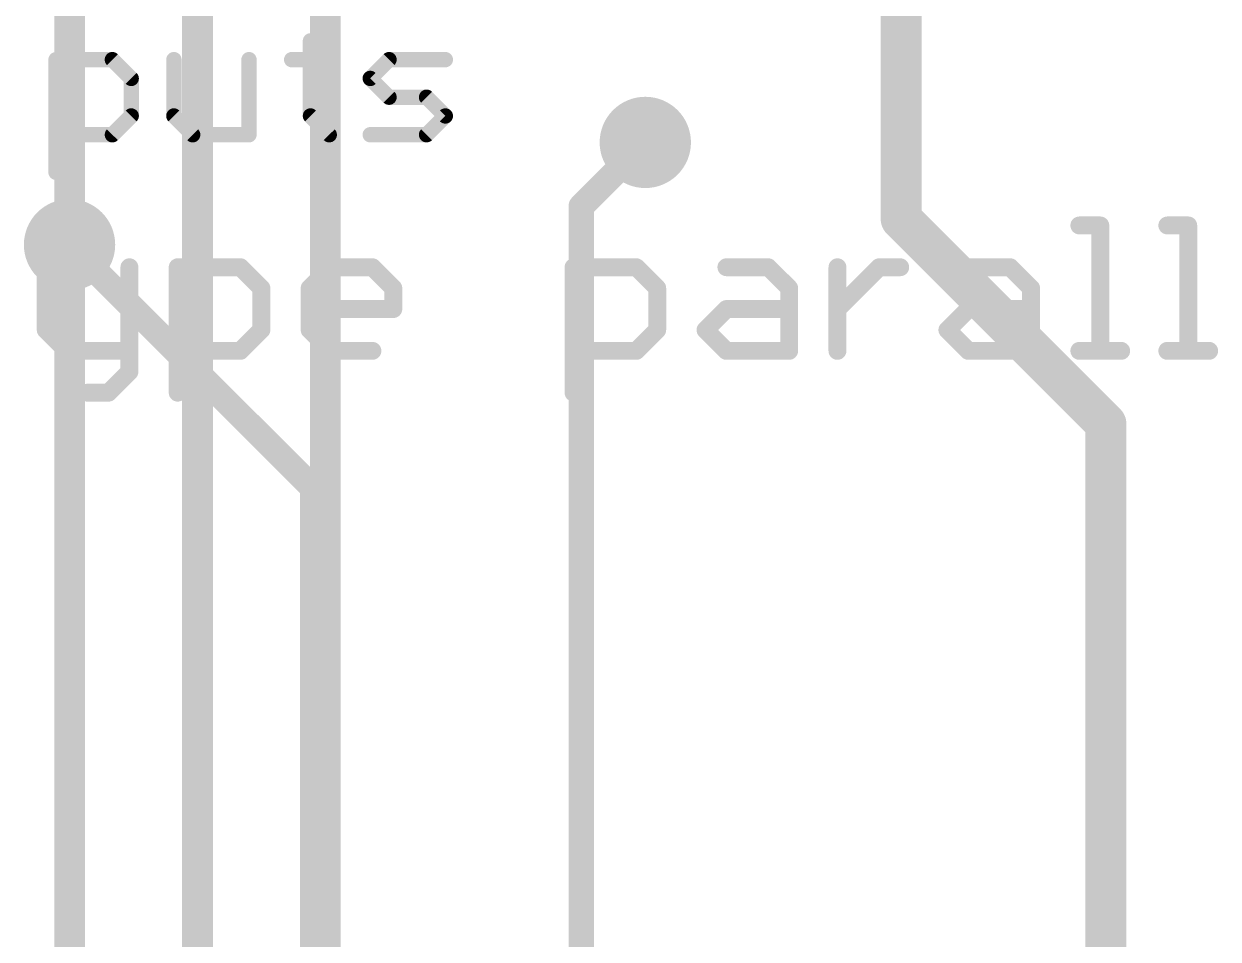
# Model space of a CAD drawing. Extents: x -37 to 43, y -51 to 71.
# Drawn here: x 12.88 to 24.74, y 31.97 to 41.06 of the extents above; entities that cross this region are included whole.
import ezdxf

# ---------------------------------------------------------------- set-up
doc = ezdxf.new("R2010")
doc.units = 0
for name, color, linetype in [('1', 12, 'CONTINUOUS'), ('16', 132, 'CONTINUOUS'), ('18', 110, 'CONTINUOUS'), ('21', 40, 'CONTINUOUS')]:
    doc.layers.add(name, color=color, linetype=linetype)

# ---------------------------------------------------------------- blocks, each defined once
blk = doc.blocks.new('ROUNDV')
at = {"const_width": 0.5}
blk.add_lwpolyline([(0, -0.25, 1), (0, 0.25, 1), (0, -0.25)], format="xyb", dxfattribs=at)

msp = doc.modelspace()

# ---------------------------------------------------------------- linework, layer by layer
at = {"layer": '1'}
for points, const_width in [([(21.59, 50.292), (21.59, 39.116)], 0.4064), ([(13.335, 49.657), (13.335, 38.862)], 0.3048), ([(14.605, 48.387), (14.605, 23.3172)], 0.3048), ([(15.875, 47.117), (15.875, 23.3172)], 0.3048), ([(18.415, 39.243), (19.05, 39.878)], 0.254), ([(18.415, 23.3172), (18.415, 39.243)], 0.254), ([(21.59, 39.116), (23.622, 37.084)], 0.4064), ([(13.335, 38.862), (13.335, 23.3172)], 0.3048), ([(23.622, 37.084), (23.622, 17.78)], 0.4064)]:
    msp.add_lwpolyline(points, dxfattribs=dict(at, const_width=const_width))
for points, const_width in [([(19.0949, 39.8331, 1), (19.0051, 39.9229)], 0.127), ([(18.4785, 39.243, 1), (18.3515, 39.243)], 0.127), ([(18.3701, 39.2879, 1), (18.4599, 39.1981)], 0.127), ([(21.6618, 39.1878, 1), (21.5182, 39.0442)], 0.2032), ([(21.4884, 39.116, 1), (21.6916, 39.116)], 0.2032), ([(13.4112, 38.862, 1), (13.2588, 38.862)], 0.1524), ([(13.2588, 38.862, 1), (13.4112, 38.862)], 0.1524), ([(23.7236, 37.084, 1), (23.5204, 37.084)], 0.2032), ([(23.5502, 37.0122, 1), (23.6938, 37.1558)], 0.2032)]:
    msp.add_lwpolyline(points, format="xyb", dxfattribs=dict(at, const_width=const_width))
at = {"layer": '16', "const_width": 0.254}
for points in [[(19.05, 39.878), (18.415, 39.243)], [(18.415, 39.243), (18.415, 17.526)], [(15.748, 36.449), (13.335, 38.862)], [(15.748, 9.144), (15.748, 36.449)]]:
    msp.add_lwpolyline(points, dxfattribs=at)
at = {"layer": '16', "const_width": 0.127}
for points in [[(19.0949, 39.8331, 1), (19.0051, 39.9229)], [(18.4785, 39.243, 1), (18.3515, 39.243)], [(18.3701, 39.2879, 1), (18.4599, 39.1981)], [(13.3799, 38.9069, 1), (13.2901, 38.8171)], [(15.8115, 36.449, 1), (15.6845, 36.449)], [(15.7031, 36.4041, 1), (15.7929, 36.4939)]]:
    msp.add_lwpolyline(points, format="xyb", dxfattribs=at)
at = {"layer": '21'}
for points, const_width in [([(15.7264, 40.8863), (15.7264, 40.1406)], 0.1524), ([(13.2012, 39.5814), (13.2012, 40.6999)], 0.1524), ([(13.2012, 40.6999), (13.7605, 40.6999)], 0.1524), ([(13.7605, 40.6999), (13.9469, 40.5135)], 0.1524), ([(14.3706, 40.6999), (14.3706, 40.1406)], 0.1524), ([(15.1163, 39.9542), (15.1163, 40.6999)], 0.1524), ([(15.54, 40.6999), (15.9128, 40.6999)], 0.1524), ([(16.3196, 40.5135), (16.506, 40.6999)], 0.1524), ([(16.506, 40.6999), (17.0653, 40.6999)], 0.1524), ([(13.9469, 40.5135), (13.9469, 40.1406)], 0.1524), ([(16.506, 40.327), (16.3196, 40.5135)], 0.1524), ([(16.8789, 40.327), (16.506, 40.327)], 0.1524), ([(17.0653, 40.1406), (16.8789, 40.327)], 0.1524), ([(13.9469, 40.1406), (13.7605, 39.9542)], 0.1524), ([(14.3706, 40.1406), (14.557, 39.9542)], 0.1524), ([(15.7264, 40.1406), (15.9128, 39.9542)], 0.1524), ([(16.8789, 39.9542), (17.0653, 40.1406)], 0.1524), ([(13.7605, 39.9542), (13.2012, 39.9542)], 0.1524), ([(14.557, 39.9542), (15.1163, 39.9542)], 0.1524), ([(16.3196, 39.9542), (16.8789, 39.9542)], 0.1524), ([(23.3584, 39.0536), (23.566, 39.0536)], 0.1778), ([(23.566, 39.0536), (23.566, 37.8079)], 0.1778), ([(24.2315, 39.0536), (24.4391, 39.0536)], 0.1778), ([(24.4391, 39.0536), (24.4391, 37.8079)], 0.1778), ([(13.0989, 38.6383), (13.0989, 38.0155)], 0.1778), ([(13.9293, 38.6383), (13.9293, 37.6003)], 0.1778), ([(14.4086, 37.3927), (14.4086, 38.6383)], 0.1778), ([(14.4086, 38.6383), (15.0314, 38.6383)], 0.1778), ([(15.0314, 38.6383), (15.239, 38.4307)], 0.1778), ([(15.7183, 38.4307), (15.9259, 38.6383)], 0.1778), ([(15.9259, 38.6383), (16.3412, 38.6383)], 0.1778), ([(16.3412, 38.6383), (16.5488, 38.4307)], 0.1778), ([(18.3378, 37.3927), (18.3378, 38.6383)], 0.1778), ([(18.3378, 38.6383), (18.9606, 38.6383)], 0.1778), ([(18.9606, 38.6383), (19.1682, 38.4307)], 0.1778), ([(19.8551, 38.6383), (20.2703, 38.6383)], 0.1778), ([(20.2703, 38.6383), (20.4779, 38.4307)], 0.1778), ([(20.9572, 37.8079), (20.9572, 38.6383)], 0.1778), ([(20.9572, 38.2231), (21.3724, 38.6383)], 0.1778), ([(21.3724, 38.6383), (21.5801, 38.6383)], 0.1778), ([(22.2563, 38.6383), (22.6715, 38.6383)], 0.1778), ([(22.6715, 38.6383), (22.8791, 38.4307)], 0.1778), ([(15.239, 38.4307), (15.239, 38.0155)], 0.1778), ([(15.7183, 38.0155), (15.7183, 38.4307)], 0.1778), ([(16.5488, 38.4307), (16.5488, 38.2231)], 0.1778), ([(19.1682, 38.4307), (19.1682, 38.0155)], 0.1778), ([(20.4779, 38.4307), (20.4779, 37.8079)], 0.1778), ([(22.8791, 38.4307), (22.8791, 37.8079)], 0.1778), ([(16.5488, 38.2231), (15.7183, 38.2231)], 0.1778), ([(19.6475, 38.0155), (19.8551, 38.2231)], 0.1778), ([(19.8551, 38.2231), (20.4779, 38.2231)], 0.1778), ([(22.0487, 38.0155), (22.2563, 38.2231)], 0.1778), ([(22.2563, 38.2231), (22.8791, 38.2231)], 0.1778), ([(13.0989, 38.0155), (13.3065, 37.8079)], 0.1778), ([(15.239, 38.0155), (15.0314, 37.8079)], 0.1778), ([(15.9259, 37.8079), (15.7183, 38.0155)], 0.1778), ([(19.1682, 38.0155), (18.9606, 37.8079)], 0.1778), ([(19.8551, 37.8079), (19.6475, 38.0155)], 0.1778), ([(22.2563, 37.8079), (22.0487, 38.0155)], 0.1778), ([(13.3065, 37.8079), (13.9293, 37.8079)], 0.1778), ([(15.0314, 37.8079), (14.4086, 37.8079)], 0.1778), ([(16.3412, 37.8079), (15.9259, 37.8079)], 0.1778), ([(18.9606, 37.8079), (18.3378, 37.8079)], 0.1778), ([(20.4779, 37.8079), (19.8551, 37.8079)], 0.1778), ([(22.8791, 37.8079), (22.2563, 37.8079)], 0.1778), ([(23.3584, 37.8079), (23.7736, 37.8079)], 0.1778), ([(24.2315, 37.8079), (24.6468, 37.8079)], 0.1778), ([(13.9293, 37.6003), (13.7217, 37.3927)], 0.1778), ([(13.7217, 37.3927), (13.5141, 37.3927)], 0.1778)]:
    msp.add_lwpolyline(points, dxfattribs=dict(at, const_width=const_width))
for points, const_width in [([(15.7645, 40.8863, 1), (15.6883, 40.8863)], 0.0762), ([(13.2393, 40.6999, 1), (13.1631, 40.6999)], 0.0762), ([(13.2012, 40.738, 1), (13.2012, 40.6618)], 0.0762), ([(13.7874, 40.7268, 1), (13.7335, 40.673)], 0.0762), ([(13.7605, 40.6618, 1), (13.7605, 40.738)], 0.0762), ([(14.4087, 40.6999, 1), (14.3325, 40.6999)], 0.0762), ([(15.1544, 40.6999, 1), (15.0782, 40.6999)], 0.0762), ([(15.54, 40.738, 1), (15.54, 40.6618)], 0.0762), ([(15.9128, 40.6618, 1), (15.9128, 40.738)], 0.0762), ([(16.506, 40.738, 1), (16.506, 40.6618)], 0.0762), ([(16.533, 40.673, 1), (16.4791, 40.7268)], 0.0762), ([(17.0653, 40.6618, 1), (17.0653, 40.738)], 0.0762), ([(13.985, 40.5135, 1), (13.9088, 40.5135)], 0.0762), ([(13.92, 40.4865, 1), (13.9738, 40.5404)], 0.0762), ([(16.3465, 40.5404, 1), (16.2926, 40.4865)], 0.0762), ([(16.2926, 40.5404, 1), (16.3465, 40.4865)], 0.0762), ([(16.506, 40.3651, 1), (16.506, 40.2889)], 0.0762), ([(16.4791, 40.3001, 1), (16.533, 40.354)], 0.0762), ([(16.9058, 40.354, 1), (16.8519, 40.3001)], 0.0762), ([(16.8789, 40.2889, 1), (16.8789, 40.3651)], 0.0762), ([(13.9738, 40.1137, 1), (13.92, 40.1676)], 0.0762), ([(14.3975, 40.1676, 1), (14.3436, 40.1137)], 0.0762), ([(15.7534, 40.1676, 1), (15.6995, 40.1137)], 0.0762), ([(17.0922, 40.1137, 1), (17.0383, 40.1676)], 0.0762), ([(17.0383, 40.1137, 1), (17.0922, 40.1676)], 0.0762), ([(13.9088, 40.1406, 1), (13.985, 40.1406)], 0.0762), ([(14.3325, 40.1406, 1), (14.4087, 40.1406)], 0.0762), ([(15.6883, 40.1406, 1), (15.7645, 40.1406)], 0.0762), ([(13.2012, 39.9923, 1), (13.2012, 39.9161)], 0.0762), ([(13.7335, 39.9811, 1), (13.7874, 39.9273)], 0.0762), ([(13.7605, 39.9161, 1), (13.7605, 39.9923)], 0.0762), ([(14.557, 39.9923, 1), (14.557, 39.9161)], 0.0762), ([(14.5301, 39.9273, 1), (14.584, 39.9811)], 0.0762), ([(15.0782, 39.9542, 1), (15.1544, 39.9542)], 0.0762), ([(15.1163, 39.9161, 1), (15.1163, 39.9923)], 0.0762), ([(15.8859, 39.9273, 1), (15.9398, 39.9811)], 0.0762), ([(16.3196, 39.9923, 1), (16.3196, 39.9161)], 0.0762), ([(16.8519, 39.9811, 1), (16.9058, 39.9273)], 0.0762), ([(16.8789, 39.9161, 1), (16.8789, 39.9923)], 0.0762), ([(13.1631, 39.5814, 1), (13.2393, 39.5814)], 0.0762), ([(23.3584, 39.098, 1), (23.3584, 39.0091)], 0.0889), ([(23.6104, 39.0536, 1), (23.5215, 39.0536)], 0.0889), ([(23.566, 39.0091, 1), (23.566, 39.098)], 0.0889), ([(24.2315, 39.098, 1), (24.2315, 39.0091)], 0.0889), ([(24.4836, 39.0536, 1), (24.3947, 39.0536)], 0.0889), ([(24.4391, 39.0091, 1), (24.4391, 39.098)], 0.0889), ([(13.1433, 38.6383, 1), (13.0544, 38.6383)], 0.0889), ([(13.9738, 38.6383, 1), (13.8849, 38.6383)], 0.0889), ([(14.4086, 38.6828, 1), (14.4086, 38.5939)], 0.0889), ([(14.453, 38.6383, 1), (14.3642, 38.6383)], 0.0889), ([(15.0629, 38.6698, 1), (15, 38.6069)], 0.0889), ([(15.0314, 38.5939, 1), (15.0314, 38.6828)], 0.0889), ([(15.9259, 38.6828, 1), (15.9259, 38.5939)], 0.0889), ([(15.9574, 38.6069, 1), (15.8945, 38.6698)], 0.0889), ([(16.3726, 38.6698, 1), (16.3097, 38.6069)], 0.0889), ([(16.3412, 38.5939, 1), (16.3412, 38.6828)], 0.0889), ([(18.3822, 38.6383, 1), (18.2933, 38.6383)], 0.0889), ([(18.3378, 38.6828, 1), (18.3378, 38.5939)], 0.0889), ([(18.992, 38.6698, 1), (18.9292, 38.6069)], 0.0889), ([(18.9606, 38.5939, 1), (18.9606, 38.6828)], 0.0889), ([(19.8551, 38.6828, 1), (19.8551, 38.5939)], 0.0889), ([(20.3018, 38.6698, 1), (20.2389, 38.6069)], 0.0889), ([(20.2703, 38.5939, 1), (20.2703, 38.6828)], 0.0889), ([(21.0017, 38.6383, 1), (20.9128, 38.6383)], 0.0889), ([(21.3724, 38.6828, 1), (21.3724, 38.5939)], 0.0889), ([(21.4039, 38.6069, 1), (21.341, 38.6698)], 0.0889), ([(21.5801, 38.5939, 1), (21.5801, 38.6828)], 0.0889), ([(22.2563, 38.6828, 1), (22.2563, 38.5939)], 0.0889), ([(22.7029, 38.6698, 1), (22.6401, 38.6069)], 0.0889), ([(22.6715, 38.5939, 1), (22.6715, 38.6828)], 0.0889), ([(15.2835, 38.4307, 1), (15.1946, 38.4307)], 0.0889), ([(15.2076, 38.3993, 1), (15.2705, 38.4622)], 0.0889), ([(15.6869, 38.4622, 1), (15.7498, 38.3993)], 0.0889), ([(15.7628, 38.4307, 1), (15.6739, 38.4307)], 0.0889), ([(16.5932, 38.4307, 1), (16.5043, 38.4307)], 0.0889), ([(16.5173, 38.3993, 1), (16.5802, 38.4622)], 0.0889), ([(19.2127, 38.4307, 1), (19.1238, 38.4307)], 0.0889), ([(19.1368, 38.3993, 1), (19.1996, 38.4622)], 0.0889), ([(20.5224, 38.4307, 1), (20.4335, 38.4307)], 0.0889), ([(20.4465, 38.3993, 1), (20.5094, 38.4622)], 0.0889), ([(22.9236, 38.4307, 1), (22.8347, 38.4307)], 0.0889), ([(22.8477, 38.3993, 1), (22.9105, 38.4622)], 0.0889), ([(15.7183, 38.2676, 1), (15.7183, 38.1787)], 0.0889), ([(16.5488, 38.1787, 1), (16.5488, 38.2676)], 0.0889), ([(19.8551, 38.2676, 1), (19.8551, 38.1787)], 0.0889), ([(19.8865, 38.1917, 1), (19.8237, 38.2545)], 0.0889), ([(20.4779, 38.1787, 1), (20.4779, 38.2676)], 0.0889), ([(20.9258, 38.2545, 1), (20.9887, 38.1917)], 0.0889), ([(22.2563, 38.2676, 1), (22.2563, 38.1787)], 0.0889), ([(22.2877, 38.1917, 1), (22.2248, 38.2545)], 0.0889), ([(22.8791, 38.1787, 1), (22.8791, 38.2676)], 0.0889), ([(16.5043, 38.2231, 1), (16.5932, 38.2231)], 0.0889), ([(13.0544, 38.0155, 1), (13.1433, 38.0155)], 0.0889), ([(13.1303, 38.0469, 1), (13.0674, 37.9841)], 0.0889), ([(15.1946, 38.0155, 1), (15.2835, 38.0155)], 0.0889), ([(15.2705, 37.9841, 1), (15.2076, 38.0469)], 0.0889), ([(15.7498, 38.0469, 1), (15.6869, 37.9841)], 0.0889), ([(15.6739, 38.0155, 1), (15.7628, 38.0155)], 0.0889), ([(19.1238, 38.0155, 1), (19.2127, 38.0155)], 0.0889), ([(19.1996, 37.9841, 1), (19.1368, 38.0469)], 0.0889), ([(19.6789, 38.0469, 1), (19.6161, 37.9841)], 0.0889), ([(19.6161, 38.0469, 1), (19.6789, 37.9841)], 0.0889), ([(22.0801, 38.0469, 1), (22.0172, 37.9841)], 0.0889), ([(22.0172, 38.0469, 1), (22.0801, 37.9841)], 0.0889), ([(13.3065, 37.8524, 1), (13.3065, 37.7635)], 0.0889), ([(13.2751, 37.7765, 1), (13.3379, 37.8393)], 0.0889), ([(13.9293, 37.7635, 1), (13.9293, 37.8524)], 0.0889), ([(14.4086, 37.8524, 1), (14.4086, 37.7635)], 0.0889), ([(15, 37.8393, 1), (15.0629, 37.7765)], 0.0889), ([(15.0314, 37.7635, 1), (15.0314, 37.8524)], 0.0889), ([(15.9259, 37.8524, 1), (15.9259, 37.7635)], 0.0889), ([(15.8945, 37.7765, 1), (15.9574, 37.8393)], 0.0889), ([(16.3412, 37.7635, 1), (16.3412, 37.8524)], 0.0889), ([(18.3378, 37.8524, 1), (18.3378, 37.7635)], 0.0889), ([(18.9292, 37.8393, 1), (18.992, 37.7765)], 0.0889), ([(18.9606, 37.7635, 1), (18.9606, 37.8524)], 0.0889), ([(19.8551, 37.8524, 1), (19.8551, 37.7635)], 0.0889), ([(19.8237, 37.7765, 1), (19.8865, 37.8393)], 0.0889), ([(20.4335, 37.8079, 1), (20.5224, 37.8079)], 0.0889), ([(20.4779, 37.7635, 1), (20.4779, 37.8524)], 0.0889), ([(20.9128, 37.8079, 1), (21.0017, 37.8079)], 0.0889), ([(22.2563, 37.8524, 1), (22.2563, 37.7635)], 0.0889), ([(22.2248, 37.7765, 1), (22.2877, 37.8393)], 0.0889), ([(22.8347, 37.8079, 1), (22.9236, 37.8079)], 0.0889), ([(22.8791, 37.7635, 1), (22.8791, 37.8524)], 0.0889), ([(23.3584, 37.8524, 1), (23.3584, 37.7635)], 0.0889), ([(23.5215, 37.8079, 1), (23.6104, 37.8079)], 0.0889), ([(23.7736, 37.7635, 1), (23.7736, 37.8524)], 0.0889), ([(24.2315, 37.8524, 1), (24.2315, 37.7635)], 0.0889), ([(24.3947, 37.8079, 1), (24.4836, 37.8079)], 0.0889), ([(24.6468, 37.7635, 1), (24.6468, 37.8524)], 0.0889), ([(13.8849, 37.6003, 1), (13.9738, 37.6003)], 0.0889), ([(13.9607, 37.5689, 1), (13.8979, 37.6317)], 0.0889), ([(13.5141, 37.4371, 1), (13.5141, 37.3482)], 0.0889), ([(13.6903, 37.4241, 1), (13.7531, 37.3613)], 0.0889), ([(13.7217, 37.3482, 1), (13.7217, 37.4371)], 0.0889), ([(14.3642, 37.3927, 1), (14.453, 37.3927)], 0.0889), ([(18.2933, 37.3927, 1), (18.3822, 37.3927)], 0.0889)]:
    msp.add_lwpolyline(points, format="xyb", dxfattribs=dict(at, const_width=const_width))

# ---------------------------------------------------------------- block references
at = {"layer": '18', "xscale": 0.9064, "yscale": 0.9064}
for p in [(19.05, 39.878), (19.05, 39.878), (13.335, 38.862), (13.335, 38.862)]:
    msp.add_blockref('ROUNDV', p, dxfattribs=at)

doc.saveas('drawing.dxf')
